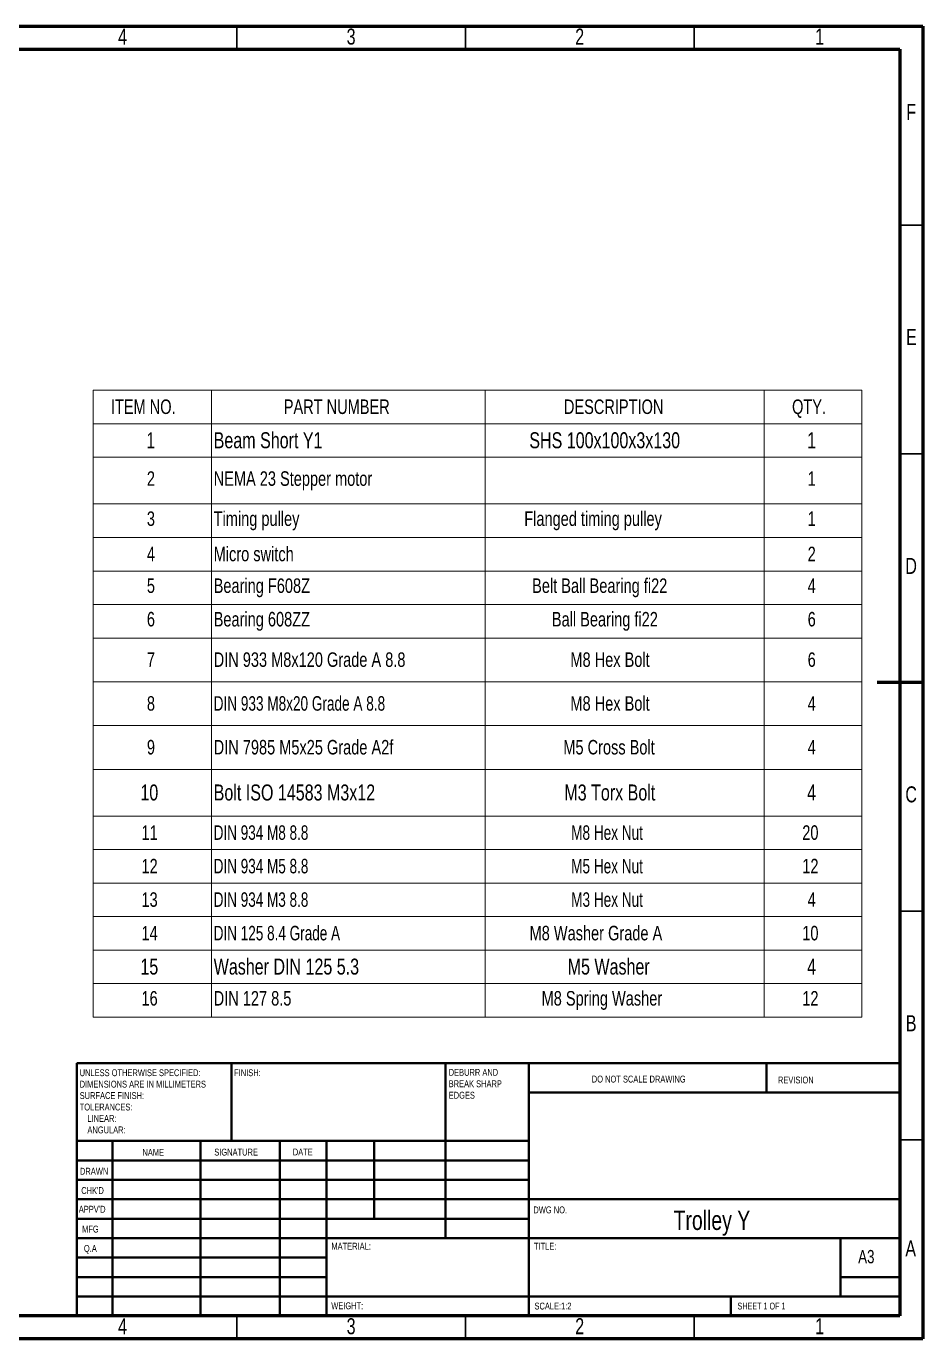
# Model space of a CAD drawing. Header units: millimetres. Extents: x 15 to 415, y 5 to 292.
# Drawn here: x 218.9 to 415, y 5 to 292 of the extents above; entities that cross this region are included whole.
import ezdxf

# ---------------------------------------------------------------- set-up
doc = ezdxf.new("R2010")
doc.units = ezdxf.units.MM
doc.styles.add('SLDTEXTSTYLE0', font='TXT', dxfattribs={"width": 0.75})
doc.styles.add('SLDTEXTSTYLE1', font='TXT', dxfattribs={"width": 0.686449})
doc.styles.add('SLDTEXTSTYLE2', font='TXT', dxfattribs={"width": 0.6875})
doc.styles.add('SLDTEXTSTYLE3', font='TXT', dxfattribs={"width": 0.7})
doc.styles.add('SLDTEXTSTYLE4', font='TXT', dxfattribs={"width": 0.696429})
doc.styles.add('SLDTEXTSTYLE5', font='TXT', dxfattribs={"width": 0.697368})

# ---------------------------------------------------------------- blocks, each defined once
blk = doc.blocks.new('SW_NOTE_0')
at = {"color": 0, "linetype": 'Continuous', "lineweight": 0, "char_height": 1.5, "attachment_point": 1, "style": 'SLDTEXTSTYLE0'}
for s, insert in [('UNLESS OTHERWISE SPECIFIED:', (0, 1.93)), ('DIMENSIONS ARE IN MILLIMETERS', (0, -0.57)), ('TOLERANCES:', (0, -5.57)), ('SURFACE FINISH:', (0, -3.07)), ('LINEAR:', (1.69, -8.07)), ('ANGULAR:', (1.69, -10.57))]:
    blk.add_mtext(s, dxfattribs=dict(at, insert=insert))
blk = doc.blocks.new('SW_NOTE_1')
at = {"color": 0, "linetype": 'Continuous', "lineweight": 0, "char_height": 1.5, "attachment_point": 1, "style": 'SLDTEXTSTYLE0'}
for s, insert in [('DEBURR AND', (0, 1.93)), ('BREAK SHARP', (0, -0.57)), ('EDGES', (0, -3.07))]:
    blk.add_mtext(s, dxfattribs=dict(at, insert=insert))
blk = doc.blocks.new('SW_TABLEANNOTATION_0')
at = {"color": 0, "linetype": 'Continuous', "lineweight": 0}
for p, q in [((0, 0), (0, -137.08)), ((168.19, 0), (0, 0)), ((25.88, 0), (25.88, -7.33)), ((85.79, 0), (85.79, -7.33)), ((146.77, 0), (146.77, -7.33)), ((168.19, -137.08), (168.19, 0)), ((0, -7.33), (168.19, -7.33)), ((25.88, -7.33), (25.88, -137.08)), ((85.79, -7.33), (85.79, -137.08)), ((146.77, -7.33), (146.77, -137.08)), ((0, -14.65), (168.19, -14.65)), ((0, -24.86), (168.19, -24.86)), ((0, -32.19), (168.19, -32.19)), ((0, -39.52), (168.19, -39.52)), ((0, -46.85), (168.19, -46.85)), ((0, -54.17), (168.19, -54.17)), ((0, -63.75), (168.19, -63.75)), ((0, -73.32), (168.19, -73.32)), ((0, -82.9), (168.19, -82.9)), ((0, -93.11), (168.19, -93.11)), ((0, -100.44), (168.19, -100.44)), ((0, -107.77), (168.19, -107.77)), ((0, -115.1), (168.19, -115.1)), ((0, -122.42), (168.19, -122.42)), ((0, -129.75), (168.19, -129.75)), ((0, -137.08), (168.19, -137.08))]:
    blk.add_line(p, q, dxfattribs=at)
at = {"color": 0, "linetype": 'Continuous', "lineweight": 0, "attachment_point": 1}
for s, insert, char_height, style in [('ITEM NO.', (3.9, -2.01), 3.175, 'SLDTEXTSTYLE0'), ('PART NUMBER', (41.71, -2.01), 3.175, 'SLDTEXTSTYLE0'), ('DESCRIPTION', (102.99, -2.01), 3.175, 'SLDTEXTSTYLE0'), ('QTY.', (152.89, -2.01), 3.175, 'SLDTEXTSTYLE0'), ('1', (11.65, -9.18), 3.5, 'SLDTEXTSTYLE0'), ('Beam Short Y1', (26.38, -9.18), 3.5, 'SLDTEXTSTYLE0'), ('SHS 100x100x3x130', (95.42, -9.18), 3.5, 'SLDTEXTSTYLE0'), ('1', (156.19, -9.18), 3.5, 'SLDTEXTSTYLE0'), ('2', (11.77, -17.72), 3.17, 'SLDTEXTSTYLE0'), ('NEMA 23 Stepper motor', (26.38, -17.72), 3.175, 'SLDTEXTSTYLE0'), ('1', (156.31, -17.72), 3.17, 'SLDTEXTSTYLE0'), ('3', (11.77, -26.49), 3.17, 'SLDTEXTSTYLE0'), ('Timing pulley', (26.38, -26.49), 3.175, 'SLDTEXTSTYLE0'), ('Flanged timing pulley', (94.32, -26.49), 3.175, 'SLDTEXTSTYLE0'), ('1', (156.31, -26.49), 3.17, 'SLDTEXTSTYLE0'), ('4', (11.77, -34.21), 3.17, 'SLDTEXTSTYLE0'), ('Micro switch', (26.38, -34.21), 3.175, 'SLDTEXTSTYLE0'), ('2', (156.31, -34.21), 3.17, 'SLDTEXTSTYLE0'), ('5', (11.77, -41.14), 3.17, 'SLDTEXTSTYLE0'), ('Bearing F608Z', (26.38, -41.14), 3.175, 'SLDTEXTSTYLE0'), ('Belt Ball Bearing fi22', (96.04, -41.14), 3.175, 'SLDTEXTSTYLE0'), ('4', (156.31, -41.14), 3.17, 'SLDTEXTSTYLE0'), ('6', (11.77, -48.47), 3.17, 'SLDTEXTSTYLE0'), ('Bearing 608ZZ', (26.38, -48.47), 3.175, 'SLDTEXTSTYLE0'), ('Ball Bearing fi22', (100.35, -48.47), 3.175, 'SLDTEXTSTYLE0'), ('6', (156.31, -48.47), 3.17, 'SLDTEXTSTYLE0'), ('7', (11.77, -57.31), 3.17, 'SLDTEXTSTYLE0'), ('DIN 933 M8x120 Grade A 8.8', (26.38, -57.31), 3.175, 'SLDTEXTSTYLE0'), ('M8 Hex Bolt', (104.41, -57.31), 3.175, 'SLDTEXTSTYLE0'), ('6', (156.31, -57.31), 3.17, 'SLDTEXTSTYLE0'), ('8', (11.77, -66.89), 3.17, 'SLDTEXTSTYLE0'), ('DIN 933 M8x20 Grade A 8.8', (26.38, -66.89), 3.175, 'SLDTEXTSTYLE3'), ('M8 Hex Bolt', (104.41, -66.89), 3.175, 'SLDTEXTSTYLE0'), ('4', (156.31, -66.89), 3.17, 'SLDTEXTSTYLE0'), ('9', (11.77, -76.46), 3.17, 'SLDTEXTSTYLE0'), ('DIN 7985 M5x25 Grade A2f', (26.38, -76.46), 3.175, 'SLDTEXTSTYLE0'), ('M5 Cross Bolt', (102.86, -76.46), 3.175, 'SLDTEXTSTYLE0'), ('4', (156.31, -76.46), 3.17, 'SLDTEXTSTYLE0'), ('Bolt ISO 14583 M3x12', (26.38, -86.2), 3.5, 'SLDTEXTSTYLE0'), ('M3 Torx Bolt', (103.08, -86.2), 3.5, 'SLDTEXTSTYLE0'), ('10', (10.35, -86.2), 3.5, 'SLDTEXTSTYLE0'), ('4', (156.19, -86.2), 3.5, 'SLDTEXTSTYLE0'), ('11', (10.59, -95.13), 3.175, 'SLDTEXTSTYLE0'), ('DIN 934 M8 8.8', (26.38, -95.13), 3.175, 'SLDTEXTSTYLE4'), ('M8 Hex Nut', (104.58, -95.13), 3.175, 'SLDTEXTSTYLE3'), ('20', (155.13, -95.13), 3.175, 'SLDTEXTSTYLE0'), ('12', (10.59, -102.46), 3.175, 'SLDTEXTSTYLE0'), ('DIN 934 M5 8.8', (26.38, -102.46), 3.175, 'SLDTEXTSTYLE4'), ('M5 Hex Nut', (104.58, -102.46), 3.175, 'SLDTEXTSTYLE3'), ('12', (155.13, -102.46), 3.175, 'SLDTEXTSTYLE0'), ('13', (10.59, -109.78), 3.175, 'SLDTEXTSTYLE0'), ('DIN 934 M3 8.8', (26.38, -109.78), 3.175, 'SLDTEXTSTYLE4'), ('M3 Hex Nut', (104.58, -109.78), 3.175, 'SLDTEXTSTYLE3'), ('4', (156.31, -109.78), 3.17, 'SLDTEXTSTYLE0'), ('14', (10.59, -117.11), 3.175, 'SLDTEXTSTYLE0'), ('DIN 125 8.4 Grade A', (26.38, -117.11), 3.175, 'SLDTEXTSTYLE5'), ('M8 Washer Grade A', (95.48, -117.11), 3.175, 'SLDTEXTSTYLE0'), ('10', (155.13, -117.11), 3.175, 'SLDTEXTSTYLE0'), ('15', (10.35, -124.27), 3.5, 'SLDTEXTSTYLE0'), ('Washer DIN 125 5.3', (26.38, -124.27), 3.5, 'SLDTEXTSTYLE0'), ('M5 Washer', (103.81, -124.27), 3.5, 'SLDTEXTSTYLE0'), ('4', (156.19, -124.27), 3.5, 'SLDTEXTSTYLE0'), ('16', (10.59, -131.37), 3.175, 'SLDTEXTSTYLE0'), ('DIN 127 8.5', (26.38, -131.37), 3.175, 'SLDTEXTSTYLE0'), ('M8 Spring Washer', (98.11, -131.37), 3.175, 'SLDTEXTSTYLE0'), ('12', (155.13, -131.37), 3.175, 'SLDTEXTSTYLE0')]:
    blk.add_mtext(s, dxfattribs=dict(at, insert=insert, char_height=char_height, style=style))

msp = doc.modelspace()

# ---------------------------------------------------------------- linework, layer by layer
at = {"color": 7, "linetype": 'Continuous', "lineweight": 60}
for p, q in [((15, 292), (415, 292)), ((415, 292), (415, 5)), ((20, 287), (410, 287)), ((410, 287), (410, 10)), ((415, 148.5), (405, 148.5)), ((410, 65.25), (410, 10)), ((410, 10), (20, 10)), ((410, 10), (222.8, 10)), ((415, 5), (15, 5))]:
    msp.add_line(p, q, dxfattribs=at)
at = {"color": 7, "linetype": 'Continuous', "lineweight": 30}
for p, q in [((265, 292), (265, 287)), ((315, 292), (315, 287)), ((365, 292), (365, 287)), ((415, 248.5), (410, 248.5)), ((415, 198.5), (410, 198.5)), ((415, 98.5), (410, 98.5)), ((415, 48.5), (410, 48.5)), ((265, 5), (265, 10)), ((315, 5), (315, 10)), ((365, 5), (365, 10))]:
    msp.add_line(p, q, dxfattribs=at)
at = {"color": 7, "linetype": 'Continuous', "lineweight": 40}
for p, q in [((230, 65.25), (410, 65.25)), ((230, 65.25), (230, 10)), ((263.8, 48.25), (263.8, 65.25)), ((310.6, 65.25), (310.6, 27)), ((328.8, 65.25), (328.8, 10)), ((380.8, 58.88), (380.8, 65.25)), ((410, 58.88), (328.8, 58.88)), ((328.8, 48.25), (230, 48.25)), ((237.8, 48.25), (237.8, 10)), ((256.99, 48.25), (256.99, 10)), ((274.4, 48.25), (274.4, 10)), ((284.6, 10), (284.6, 48.25)), ((295, 31.25), (295, 48.25)), ((328.8, 44), (230, 44)), ((328.8, 39.75), (230, 39.75)), ((410, 35.5), (230, 35.5)), ((328.8, 31.25), (230, 31.25)), ((284.6, 27), (230, 27)), ((284.6, 27), (410, 27)), ((397, 14.25), (397, 27)), ((284.6, 22.75), (230, 22.75)), ((284.6, 18.5), (230, 18.5)), ((410, 18.5), (397, 18.5)), ((230, 14.25), (410, 14.25)), ((373, 10), (373, 14.25))]:
    msp.add_line(p, q, dxfattribs=at)

# ---------------------------------------------------------------- block references
at = {"color": 7, "linetype": 'Continuous', "lineweight": 0}
for name, p in [('SW_TABLEANNOTATION_0', (233.52, 212.4)), ('SW_NOTE_0', (230.59, 61.99)), ('SW_NOTE_1', (311.31, 62.07))]:
    msp.add_blockref(name, p, dxfattribs=at)

# ---------------------------------------------------------------- texts
for s, insert, char_height, attachment_point, style in [('4', (239.96, 291.49), 3.5, 2, 'SLDTEXTSTYLE0'), ('3', (289.96, 291.49), 3.5, 2, 'SLDTEXTSTYLE0'), ('2', (339.96, 291.49), 3.5, 2, 'SLDTEXTSTYLE0'), ('1', (392.46, 291.49), 3.5, 2, 'SLDTEXTSTYLE0'), ('F', (412.46, 274.99), 3.5, 2, 'SLDTEXTSTYLE0'), ('E', (412.51, 225.79), 3.5, 2, 'SLDTEXTSTYLE0'), ('D', (412.46, 175.74), 3.5, 2, 'SLDTEXTSTYLE0'), ('C', (412.46, 125.79), 3.5, 2, 'SLDTEXTSTYLE0'), ('B', (412.47, 75.74), 3.5, 2, 'SLDTEXTSTYLE0'), ('FINISH:', (264.37, 63.92), 1.5, 1, 'SLDTEXTSTYLE0'), ('DO NOT SCALE DRAWING', (342.61, 62.53), 1.5, 1, 'SLDTEXTSTYLE0'), ('REVISION', (383.33, 62.33), 1.5, 1, 'SLDTEXTSTYLE0'), ('NAME', (244.32, 46.5), 1.5, 1, 'SLDTEXTSTYLE0'), ('SIGNATURE', (260.03, 46.56), 1.5, 1, 'SLDTEXTSTYLE0'), ('DATE', (277.21, 46.58), 1.5, 1, 'SLDTEXTSTYLE0'), ('DRAWN', (230.64, 42.38), 1.5, 1, 'SLDTEXTSTYLE1'), ("CHK'D", (230.94, 38.16), 1.5, 1, 'SLDTEXTSTYLE0'), ("APPV'D", (230.4, 34.07), 1.5, 1, 'SLDTEXTSTYLE0'), ('DWG NO.', (329.83, 33.93), 1.5, 1, 'SLDTEXTSTYLE0'), ('Trolley Y', (368.88, 33.02), 4.233, 2, 'SLDTEXTSTYLE0'), ('MFG', (231.12, 29.72), 1.5, 1, 'SLDTEXTSTYLE0'), ('MATERIAL:', (285.65, 25.99), 1.5, 1, 'SLDTEXTSTYLE0'), ('TITLE:', (329.95, 25.99), 1.5, 1, 'SLDTEXTSTYLE0'), ('A', (412.36, 26.49), 3.5, 2, 'SLDTEXTSTYLE0'), ('Q.A', (231.51, 25.5), 1.5, 1, 'SLDTEXTSTYLE0'), ('A3', (400.87, 24.41), 2.91, 1, 'SLDTEXTSTYLE0'), ('WEIGHT:', (285.62, 12.95), 1.499, 1, 'SLDTEXTSTYLE0'), ('SCALE:1:2', (330.07, 12.9), 1.5, 1, 'SLDTEXTSTYLE0'), ('SHEET 1 OF 1', (374.48, 12.9), 1.5, 1, 'SLDTEXTSTYLE2'), ('4', (239.96, 9.49), 3.5, 2, 'SLDTEXTSTYLE0'), ('3', (289.96, 9.49), 3.5, 2, 'SLDTEXTSTYLE0'), ('2', (339.96, 9.49), 3.5, 2, 'SLDTEXTSTYLE0'), ('1', (392.46, 9.49), 3.5, 2, 'SLDTEXTSTYLE0')]:
    msp.add_mtext(s, dxfattribs=dict(at, insert=insert, char_height=char_height, attachment_point=attachment_point, style=style))

doc.saveas('drawing.dxf')
